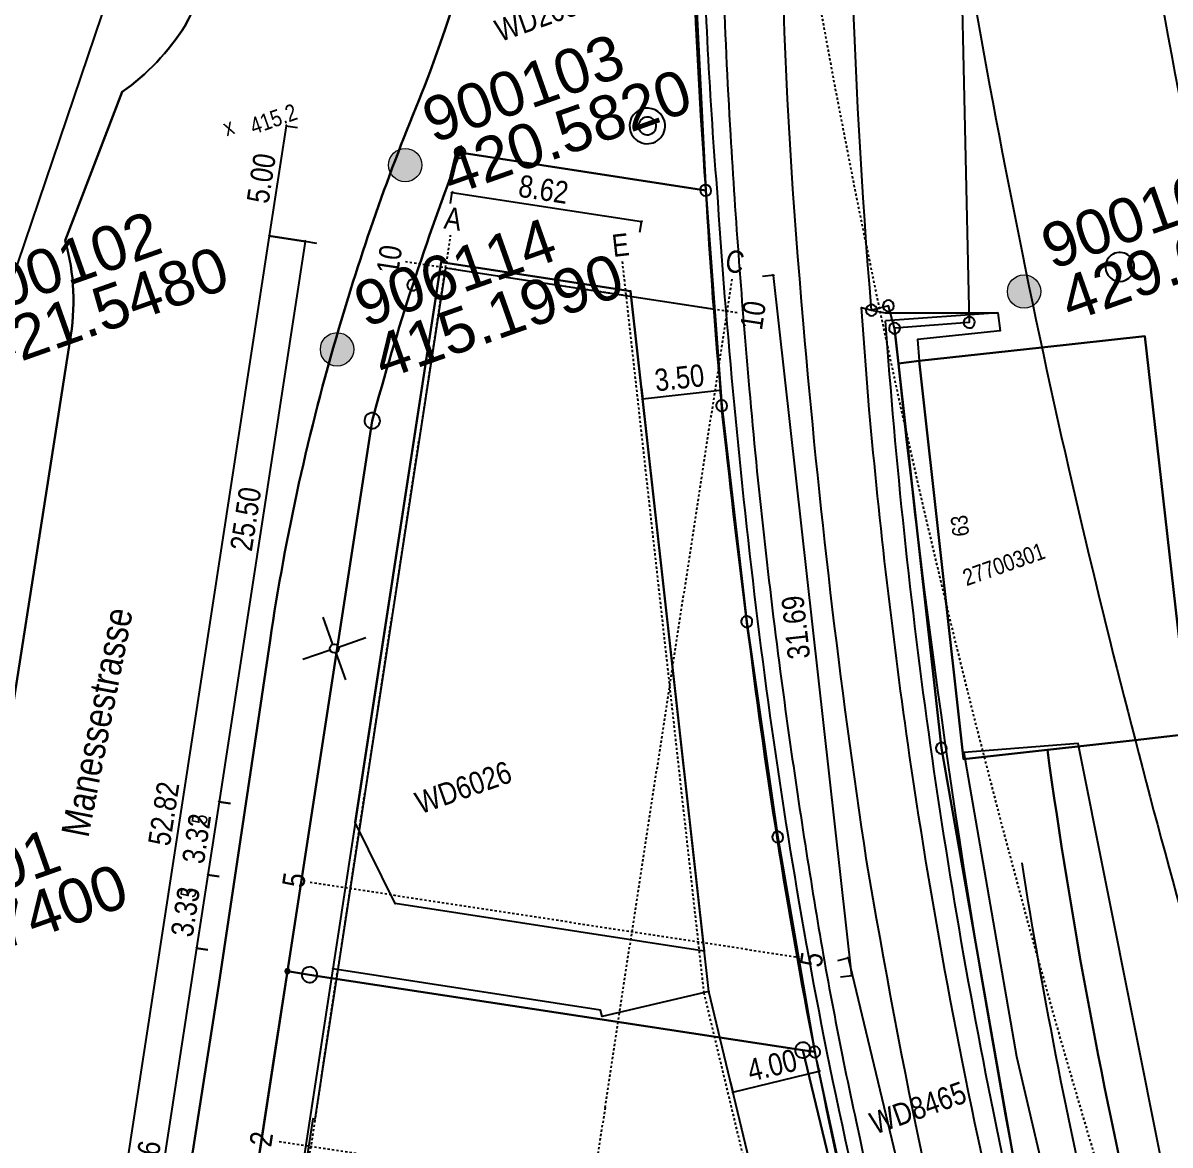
# Model space of a CAD drawing. Header units: metres. Extents: x 679883 to 680199, y 245373 to 245682.
# Drawn here: x 679980.1 to 680031.7, y 245536.5 to 245586.9 of the extents above; entities that cross this region are included whole.
import ezdxf

# ---------------------------------------------------------------- set-up
doc = ezdxf.new("R2010")
doc.units = ezdxf.units.M
doc.linetypes.add('DASHDOT', pattern=[1, 0.5, -0.25, 0, -0.25])
for name, color, linetype in [('1 Projekt-EG', 7, 'Continuous'), ('2 Projekt-UG', 7, 'Continuous'), ('5 Projekt-Achsen', 7, 'Continuous'), ('6 Referenzdaten', 7, 'Continuous'), ('7 Projekt-1.OG', 7, 'Continuous'), ('MASSE', 7, 'Continuous')]:
    doc.layers.add(name, color=color, linetype=linetype)
for name, color, linetype, lineweight in [('Fixpunkt', 5, 'Continuous', 0), ('Fixpunkt-Hoehe', 5, 'Continuous', 0), ('Fixpunkt-PNum', 5, 'Continuous', 0)]:
    doc.layers.add(name, color=color, linetype=linetype, lineweight=lineweight)
doc.styles.add('Arial Narrow', font='ARIALN.TTF')
doc.styles.get("Standard").update_dxf_attribs({"font": 'arial.ttf'})
doc.dimstyles.new('ELITE-DIM1', dxfattribs={"dimscale": 10, "dimtxt": 10, "dimasz": 0, "dimexe": 0.3, "dimexo": 56.829, "dimgap": 0.09, "dimtad": 1, "dimdec": 4, "dimdsep": 46, "dimtxsty": 'Arial Narrow', "dimtsz": 0.799999, "dimcen": 0, "dimclrd": 140, "dimclre": 140, "dimclrt": 140, "dimadec": 4, "dimazin": 2, "dimtfac": 1, "dimtdec": 4, "dimtmove": 0, "dimatfit": 3, "dimfxl": 1, "dimtolj": 1, "dimtzin": 0, "dimarcsym": 0})
doc.dimstyles.new('ELITE-DIM10', dxfattribs={"dimscale": 10, "dimtxt": 10, "dimasz": 0, "dimexe": 0.3, "dimexo": 59.592, "dimgap": 0.09, "dimtad": 1, "dimdec": 4, "dimdsep": 46, "dimtxsty": 'Arial Narrow', "dimtsz": 0.799999, "dimcen": 0, "dimclrd": 140, "dimclre": 140, "dimclrt": 140, "dimadec": 4, "dimazin": 2, "dimtfac": 1, "dimtdec": 4, "dimtmove": 0, "dimatfit": 3, "dimfxl": 1, "dimtolj": 1, "dimtzin": 0, "dimarcsym": 0})
doc.dimstyles.new('ELITE-DIM11', dxfattribs={"dimscale": 10, "dimtxt": 10, "dimasz": 0, "dimexe": 0.3, "dimexo": 25.46, "dimgap": 0.09, "dimtad": 1, "dimdec": 4, "dimdsep": 46, "dimtxsty": 'Arial Narrow', "dimtsz": 0.799999, "dimcen": 0, "dimclrd": 140, "dimclre": 140, "dimclrt": 140, "dimadec": 4, "dimazin": 2, "dimtfac": 1, "dimtdec": 4, "dimtmove": 0, "dimatfit": 3, "dimfxl": 1, "dimtolj": 1, "dimtzin": 0, "dimarcsym": 0})
doc.dimstyles.new('ELITE-DIM12', dxfattribs={"dimscale": 10, "dimtxt": 10, "dimasz": 0, "dimexe": 0.3, "dimexo": 22.69, "dimgap": 0.09, "dimtad": 1, "dimdec": 4, "dimdsep": 46, "dimtxsty": 'Arial Narrow', "dimtsz": 0.799999, "dimcen": 0, "dimclrd": 140, "dimclre": 140, "dimclrt": 140, "dimadec": 4, "dimazin": 2, "dimtfac": 1, "dimtdec": 4, "dimtmove": 0, "dimatfit": 3, "dimfxl": 1, "dimtolj": 1, "dimtzin": 0, "dimarcsym": 0})
doc.dimstyles.new('ELITE-DIM2', dxfattribs={"dimscale": 10, "dimtxt": 10, "dimasz": 0, "dimexe": 0.3, "dimexo": 68.469, "dimgap": 0.09, "dimtad": 1, "dimdec": 4, "dimdsep": 46, "dimtxsty": 'Arial Narrow', "dimtsz": 0.799999, "dimcen": 0, "dimclrd": 140, "dimclre": 140, "dimclrt": 140, "dimadec": 4, "dimazin": 2, "dimtfac": 1, "dimtdec": 4, "dimtmove": 0, "dimatfit": 3, "dimfxl": 1, "dimtolj": 1, "dimtzin": 0, "dimarcsym": 0})
doc.dimstyles.new('ELITE-DIM3', dxfattribs={"dimscale": 10, "dimtxt": 10, "dimasz": 0, "dimexe": 0.3, "dimexo": 56.83, "dimgap": 0.09, "dimtad": 1, "dimdec": 4, "dimdsep": 46, "dimtxsty": 'Arial Narrow', "dimtsz": 0.799999, "dimcen": 0, "dimclrd": 140, "dimclre": 140, "dimclrt": 140, "dimadec": 4, "dimazin": 2, "dimtfac": 1, "dimtdec": 4, "dimtmove": 0, "dimatfit": 3, "dimfxl": 1, "dimtolj": 1, "dimtzin": 0, "dimarcsym": 0})
doc.dimstyles.new('ELITE-DIM6', dxfattribs={"dimscale": 10, "dimtxt": 10, "dimasz": 0, "dimexe": 0.3, "dimexo": 51.83, "dimgap": 0.09, "dimtad": 1, "dimdec": 4, "dimdsep": 46, "dimtxsty": 'Arial Narrow', "dimtsz": 0.799999, "dimcen": 0, "dimclrd": 140, "dimclre": 140, "dimclrt": 140, "dimadec": 4, "dimazin": 2, "dimtfac": 1, "dimtdec": 4, "dimtmove": 0, "dimatfit": 3, "dimfxl": 1, "dimtolj": 1, "dimtzin": 0, "dimarcsym": 0})
doc.dimstyles.new('ELITE-DIM7', dxfattribs={"dimscale": 10, "dimtxt": 10, "dimasz": 0, "dimexe": 0.3, "dimexo": 67.873, "dimgap": 0.09, "dimtad": 1, "dimdec": 4, "dimdsep": 46, "dimtxsty": 'Arial Narrow', "dimtsz": 0.799999, "dimcen": 0, "dimclrd": 140, "dimclre": 140, "dimclrt": 140, "dimadec": 4, "dimazin": 2, "dimtfac": 1, "dimtdec": 4, "dimtmove": 0, "dimatfit": 3, "dimfxl": 1, "dimtolj": 1, "dimtzin": 0, "dimarcsym": 0})
doc.dimstyles.new('ELITE-DIM8', dxfattribs={"dimscale": 10, "dimtxt": 10, "dimasz": 0, "dimexe": 0.3, "dimexo": 26.788, "dimgap": 0.09, "dimtad": 1, "dimdec": 4, "dimdsep": 46, "dimtxsty": 'Arial Narrow', "dimtsz": 0.799999, "dimcen": 0, "dimclrd": 140, "dimclre": 140, "dimclrt": 140, "dimadec": 4, "dimazin": 2, "dimtfac": 1, "dimtdec": 4, "dimtmove": 0, "dimatfit": 3, "dimfxl": 1, "dimtolj": 1, "dimtzin": 0, "dimarcsym": 0})
doc.dimstyles.new('ELITE-DIM9', dxfattribs={"dimscale": 10, "dimtxt": 10, "dimasz": 0, "dimexe": 0.3, "dimexo": 59.669, "dimgap": 0.09, "dimtad": 1, "dimdec": 4, "dimdsep": 46, "dimtxsty": 'Arial Narrow', "dimtsz": 0.799999, "dimcen": 0, "dimclrd": 140, "dimclre": 140, "dimclrt": 140, "dimadec": 4, "dimazin": 2, "dimtfac": 1, "dimtdec": 4, "dimtmove": 0, "dimatfit": 3, "dimfxl": 1, "dimtolj": 1, "dimtzin": 0, "dimarcsym": 0})

# ---------------------------------------------------------------- blocks, each defined once
blk = doc.blocks.new('C990')
at = {"layer": 'Fixpunkt'}
h = blk.add_hatch(color=256, dxfattribs=at)
edge = h.paths.add_edge_path()
edge.add_arc((0, 0), 0.75, 0, 360)
blk.add_circle((0, 0), 0.75, dxfattribs=at)
blk = doc.blocks.new('B-5')
at = {"layer": '6 Referenzdaten', "color": 4, "attachment_point": 5, "style": 'Arial Narrow'}
for s, insert, char_height, width in [('WD6026', (1281.459756, 1572.09792), 99.99999, 464.099954), ('WD8465', (2729.359756, -468.10208), 100, 464.1)]:
    blk.add_mtext(s, dxfattribs=dict(at, insert=insert, char_height=char_height, width=width))
blk = doc.blocks.new('B-6')
at = {"layer": '6 Referenzdaten', "color": 4, "insert": (-173.76538, 2398.203864), "char_height": 125, "width": 1086.75, "attachment_point": 5, "rotation": 59.4, "style": 'Arial Narrow'}
blk.add_mtext('Manessestrasse', dxfattribs=at)
blk = doc.blocks.new('B-7')
at = {"layer": '6 Referenzdaten', "color": 4, "insert": (2554.461141, 4676.515358), "char_height": 99.99999, "width": 464.099954, "attachment_point": 7, "style": 'Arial Narrow'}
blk.add_mtext('WD2055', dxfattribs=at)
blk = doc.blocks.new('B-9')
at = {"layer": '6 Referenzdaten', "color": 4, "linetype": 'Continuous'}
for points in [[(3571.698086, 9759.471655), (3535.759756, 9689.29792), (3370.159756, 9378.89792), (2867.359756, 8438.79792), (2431.859756, 7627.59792), (1496.459756, 5885.29792, -0.260827), (1086.159756, 5620.49792), (117.559756, 4388.79792), (-812.940244, 2653.59792), (-1917.940244, 593.19792), (-1960.740244, 513.29792), (-2434.240244, -370.50208), (-3644.440244, -2523.50208, 0.000099)], [(-924.540244, 1820.19792), (280.259756, 4053.19792, 0.114172), (412.559756, 4488.49792), (876.559756, 5033.09792, 0.097095), (1241.159756, 5218.49792, 0.072722), (1860.059756, 5998.09792, 0.016417), (3050.059756, 8140.99792), (3284.659756, 8582.79792), (3585.659756, 9147.19792), (3901.559756, 9744.79792), (3909.451476, 9759.471655), (3901.559756, 9744.79792), (3585.659756, 9147.19792), (3284.659756, 8582.79792), (3050.059756, 8140.99792, -0.016417), (1860.059756, 5998.09792, -0.072722), (1241.159756, 5218.49792, -0.097095), (876.559756, 5033.09792), (412.559756, 4488.49792, -0.114172), (280.259756, 4053.19792), (-924.540244, 1820.19792, -0.003724)], [(-2140.940244, -430.90208), (-940.340244, -677.90208, -0.018738), (-820.540244, -356.60208, -0.02998), (-563.140244, 151.79792), (-318.140244, 607.99792), (-51.340244, 1103.69792), (162.159756, 1505.99792), (463.559756, 2071.89792), (681.759756, 2485.99792, -0.035073), (1441.059756, 3704.69792, -0.027756), (2170.459756, 4606.99792, 0.058077), (3348.659756, 6393.99792), (3621.559756, 6901.89792), (3950.259756, 7511.89792), (4224.759756, 8021.19792), (4436.759756, 8417.59792), (4860.859756, 9202.89792), (5195.766989, 9759.471655)], [(-2120.479606, 9759.471655), (-1201.140244, 8453.29792), (-678.840244, 7711.39792), (644.159756, 5832.29792, 0.261928), (1086.159756, 5620.49792), (117.559756, 4388.79792, 0.138113), (153.259756, 4547.29792, 0.140528), (95.059756, 4702.49792), (-151.340244, 5052.19792), (-423.340244, 5438.19792), (-1402.140244, 6828.39792), (-2235.940244, 8011.69792), (-3099.440244, 9240.49792), (-3465.469672, 9759.471655)], [(5195.766989, 9759.471655), (4860.859756, 9202.89792), (4436.759756, 8417.59792), (4224.759756, 8021.19792), (3950.259756, 7511.89792), (3621.559756, 6901.89792), (3348.659756, 6393.99792, -0.058077), (2170.459756, 4606.99792, 0.027756), (1441.059756, 3704.69792, 0.035073), (681.759756, 2485.99792), (463.559756, 2071.89792), (162.159756, 1505.99792), (-51.340244, 1103.69792), (-318.140244, 607.99792), (-563.140244, 151.79792, 0.02998), (-820.540244, -356.60208, 0.018738), (-940.340244, -677.90208, 0.007818), (-983.840244, -817.00208, -0.057731), (-1309.740244, -1528.80208), (-1638.340244, -2140.90208), (-2173.440244, -3131.90208)], [(-2193.240244, -4919.70208, -0.081957), (-1359.240244, -2096.10208), (-697.040244, -728.00208), (94.559756, 748.69792), (259.659756, 1056.59792), (868.359756, 2190.79792), (1163.159756, 2739.99792), (1444.559756, 3264.39792, -0.013045), (1819.259756, 3778.69792, -0.012799), (2218.359756, 4270.39792), (3203.859756, 3741.29792), (3587.659756, 5028.79792), (4035.759756, 6297.09792), (4543.159756, 7543.39792), (5110.959756, 8764.39792), (5607.420958, 9759.471655)]]:
    blk.add_lwpolyline(points, format="xyb", dxfattribs=at)
blk = doc.blocks.new('B-11')
at = {"layer": '6 Referenzdaten', "color": 6, "linetype": 'Continuous'}
blk.add_lwpolyline([(6635.422543, 8912.777017), (6474.359756, 8459.69792), (6056.359756, 7676.69792), (5317.859756, 6083.19792), (4670.959756, 4450.99792), (4123.459756, 2786.19792), (3798.259756, 2873.59792), (3805.759756, 2977.69792), (3727.659756, 2984.59792, -0.027439), (4722.059756, 6066.79792, -0.027028), (6025.059756, 8976.29792), (6442.602538, 9759.471655)], format="xyb", dxfattribs=at)
blk = doc.blocks.new('B-12')
at = {"layer": '6 Referenzdaten', "color": 9, "linetype": 'Continuous'}
blk.add_lwpolyline([(6635.422543, 8582.560046), (6474.359756, 8459.69792), (6056.359756, 7676.69792), (5317.859756, 6083.19792), (4670.959756, 4450.99792), (4123.459756, 2786.19792), (3798.259756, 2873.59792), (3761.859756, 2717.39792), (3854.259756, 2698.19792), (4393.459756, 2571.19792), (4848.259756, 2463.99792), (4442.959756, 710.69792), (4200.959756, 766.89792), (3814.659756, 856.49792, 0.023964), (3452.359756, -1458.90208, 0.015118), (3305.259756, -3000.60208, 0.013163), (3240.659756, -4656.60208, 0.007796), (3242.959756, -5618.60208, -0.00007), (3275.859756, -7042.80208, -0.000015)], format="xyb", dxfattribs=at)
blk = doc.blocks.new('B-13')
at = {"layer": '6 Referenzdaten', "color": 4, "linetype": 'Continuous'}
blk.add_lwpolyline([(5607.420958, 9759.471655), (5110.959756, 8764.39792), (4543.159756, 7543.39792), (4035.759756, 6297.09792), (3587.659756, 5028.79792), (3203.859756, 3741.29792), (2949.159756, 2804.59792), (2731.659756, 1850.49792), (2540.159756, 890.79792), (2374.859756, -75.60208), (2327.559756, -50.30208), (2101.359756, -2228.60208), (2071.459756, -2519.60208), (1951.059756, -3690.80208), (2099.459756, -9288.00208)], dxfattribs=at)
blk.add_lwpolyline([(3275.859756, -7042.80208, 0.00007), (3242.959756, -5618.60208, -0.007796), (3240.659756, -4656.60208, -0.013163), (3305.259756, -3000.60208, -0.015118), (3452.359756, -1458.90208, -0.023964), (3814.659756, 856.49792), (3444.659756, 942.39792), (3854.259756, 2698.19792), (3761.859756, 2717.39792), (3798.259756, 2873.59792), (3805.759756, 2977.69792), (3727.659756, 2984.59792, -0.027439), (4722.059756, 6066.79792, -0.027028), (6025.059756, 8976.29792), (6442.602538, 9759.471655)], format="xyb", dxfattribs=at)
blk = doc.blocks.new('B-14')
at = {"layer": '6 Referenzdaten', "color": 6, "insert": (3779.459756, 1937.29792), "char_height": 74.99999, "width": 99.224987, "attachment_point": 5, "rotation": 76.86, "style": 'Arial Narrow'}
blk.add_mtext('63', dxfattribs=at)
at = {"layer": '6 Referenzdaten', "color": 6, "insert": (3907.759756, 1708.49792), "char_height": 75, "width": 396.9, "attachment_point": 5, "style": 'Arial Narrow'}
blk.add_mtext('27700301', dxfattribs=at)
blk = doc.blocks.new('B-17')
at = {"layer": '6 Referenzdaten', "color": 6, "linetype": 'Continuous'}
for points in [[(5622.5185, 9759.471655), (5123.459756, 8754.19792, 0.029741), (4035.759756, 6297.09792, 0.024461), (3203.859756, 3741.29792, 0.02031), (2731.659756, 1850.49792, 0.018273), (2374.859756, -75.60208, 0.029687), (2035.659756, -4218.60208), (2027.259756, -4547.40208), (2027.959756, -5078.30208, 0.002999), (2111.659756, -7645.10208, 0.002427), (2156.759756, -9006.10208), (2210.859756, -10663.40208), (2245.759756, -10661.80208), (2333.659756, -13301.00208), (2361.637627, -14153.562725)], [(5801.037267, 9759.471655, 0.002782), (5156.459756, 8471.29792, 0.016063), (4363.659756, 6726.29792, 0.013126), (3827.159756, 5318.09792, 0.01278), (3392.159756, 3939.89792, 0.006967), (3091.059756, 2834.59792, 0.010888), (2790.259756, 1548.29792, 0.007298), (2593.659756, 535.29792, 0.013019), (2446.459756, -433.50208, 0.015108), (2193.659756, -2869.80208, 0.020047), (2128.059756, -5024.70208, 0.007122), (2168.259756, -6484.70208), (2204.959756, -7645.10208), (2238.459756, -8671.50208), (2300.359756, -10659.20208), (2388.759756, -13338.90208), (2415.77092, -14153.562725)], [(3255.459756, 3733.09792, -0.014879), (3635.659756, 5008.89792)], [(2779.559756, 1836.19792, -0.014175), (3255.459756, 3733.09792)], [(2652.159756, -5142.20208), (2653.559756, -4601.90208, -0.010588), (2694.259756, -3270.30208, -0.016357), (2879.959756, -1173.00208, -0.02089), (3221.759756, 1038.99792, -0.013283), (3569.259756, 2566.99792), (3688.859756, 3010.69792), (3727.659756, 2984.59792), (3781.459756, 2952.49792), (4259.759756, 2783.59792), (4241.959756, 2703.89792), (3878.059756, 2790.79792), (3854.259756, 2698.19792), (3760.159756, 2717.79792, 0.020258), (3053.859756, -851.10208, 0.029719), (2759.559756, -4636.40208), (2788.459756, -6538.10208)], [(3010.159756, -842.40208, -0.034508), (3771.359756, 2918.59792)], [(2427.159756, -91.50208, -0.018266), (2779.559756, 1836.19792)], [(2187.359756, -2251.00208, -0.012783), (2427.159756, -91.50208)]]:
    blk.add_lwpolyline(points, format="xyb", dxfattribs=at)
blk.add_lwpolyline([(4259.759756, 2783.59792), (3771.359756, 2918.59792)], dxfattribs=at)
blk = doc.blocks.new('B-18')
at = {"layer": '6 Referenzdaten', "color": 9, "linetype": 'Continuous'}
for points in [[(5881.200558, 9759.471655, 0.001202), (5811.959756, 9512.69792, 0.004445), (5565.759756, 8612.39792, 0.007536), (5363.359756, 7817.09792, 0.019527), (4679.059756, 4441.89792, 0.014498), (4325.859756, 2014.19792, 0.022759), (4041.559756, -2190.60208, 0.008923), (3992.959756, -4768.00208), (3987.859756, -5345.20208), (3983.059756, -6012.00208, 0.002633), (3976.759756, -7645.10208, 0.001186), (3979.659756, -8404.20208), (3956.501075, -14153.562725)], [(4763.015479, -14153.562726), (4790.959756, -9539.70208, 0.003219), (4816.459756, -7645.10208, 0.002901), (4816.359756, -5956.10208, 0.004015), (4853.459756, -2793.10208), (4874.959756, -2132.40208), (4887.159756, -1749.90208, -0.014323), (5017.759756, 456.09792, -0.012839), (5226.759756, 2511.69792, -0.014174), (5658.859756, 5227.59792, -0.014893), (6194.759756, 7745.79792, -0.008685), (6635.422543, 9406.465312)], [(4836.359756, 2860.29792, 0.962169), (4849.859756, 2731.09792, 1.039318), (4836.359756, 2860.29792)]]:
    blk.add_lwpolyline(points, format="xyb", dxfattribs=at)
blk = doc.blocks.new('B-22')
at = {"layer": '6 Referenzdaten', "color": 4, "linetype": 'Continuous'}
for points in [[(2677.839732, -14153.562725), (2665.159756, -13776.60208), (2625.259756, -12646.40208), (2583.859756, -11321.40208), (2526.959756, -9699.90208), (2479.959756, -8311.90208), (2469.159756, -8028.20208, -0.002339), (2452.059756, -7642.30208, -0.003174), (2436.559756, -7169.20208), (2421.859756, -6834.10208), (2412.659756, -6538.00208), (2401.159756, -6131.50208), (2392.259756, -5718.00208), (2387.359756, -5249.10208), (2385.459756, -4759.10208), (2390.359756, -4351.60208), (2400.459756, -3873.10208, -0.00218), (2433.759756, -3186.70208, -0.009896), (2511.459756, -2146.40208, -0.021422), (2882.359756, 658.89792, -0.016663), (3419.059756, 3028.79792, -0.031025), (4411.059756, 6110.39792, -0.024329), (5644.659756, 8907.89792)], [(3311.291247, -14153.562725), (3295.859756, -13629.70208, 0.000972), (3250.759756, -12087.50208), (3201.059756, -10338.00208, 0.00059), (3161.459756, -8977.50208), (3111.359756, -7645.10208), (3088.859756, -7048.10208), (3055.959756, -5622.50208, -0.007745), (3053.659756, -4654.10208, -0.013149), (3118.559756, -2988.40208, -0.015228), (3266.559756, -1438.30208, -0.019044), (3537.659756, 414.79792)]]:
    blk.add_lwpolyline(points, format="xyb", dxfattribs=at)
blk = doc.blocks.new('B-24')
at = {"layer": '6 Referenzdaten', "color": 6, "linetype": 'Continuous'}
for points in [[(3571.698086, 9759.471655), (3535.759756, 9689.29792), (3370.159756, 9378.89792), (2867.359756, 8438.79792), (2431.859756, 7627.59792), (1496.459756, 5885.29792, -0.260827), (1086.159756, 5620.49792), (117.559756, 4388.79792), (-812.940244, 2653.59792), (-1960.740244, 513.29792), (-2434.240244, -370.50208), (-3713.140244, -2645.60208)], [(-2193.240244, -4919.70208, -0.081957), (-1359.240244, -2096.10208), (-697.040244, -728.00208), (259.659756, 1056.59792), (1444.559756, 3264.39792, -0.013045), (1819.259756, 3778.69792, -0.012799), (2218.359756, 4270.39792), (3203.859756, 3741.29792), (3587.659756, 5028.79792), (4035.759756, 6297.09792), (4543.159756, 7543.39792), (5110.959756, 8764.39792), (5607.420958, 9759.471655)], [(-2120.479606, 9759.471655), (-1201.140244, 8453.29792), (644.159756, 5832.29792, 0.261928), (1086.159756, 5620.49792), (117.559756, 4388.79792, 0.138113), (153.259756, 4547.29792, 0.140528), (95.059756, 4702.49792), (-423.340244, 5438.19792), (-1402.140244, 6828.39792), (-2235.940244, 8011.69792), (-3099.440244, 9240.49792), (-3465.469672, 9759.471655)], [(3005.636921, -14153.562725), (2788.459756, -6538.10208), (2765.559756, -4638.30208), (2853.659756, -2739.00208), (3053.859756, -851.10208), (3367.359756, 1022.39792), (3798.259756, 2873.59792), (3805.759756, 2977.69792), (3727.659756, 2984.59792, -0.027439), (4722.059756, 6066.79792, -0.027028), (6025.059756, 8976.29792), (6442.602538, 9759.471655)], [(6635.422543, 8912.777017), (6474.359756, 8459.69792), (6056.359756, 7676.69792), (5317.859756, 6083.19792), (4670.959756, 4450.99792), (4123.459756, 2786.19792), (3798.259756, 2873.59792), (3805.759756, 2977.69792), (3727.659756, 2984.59792, -0.027439), (4722.059756, 6066.79792, -0.027028), (6025.059756, 8976.29792), (6442.602538, 9759.471655)], [(2731.659756, 1850.49792), (2949.159756, 2804.59792), (3203.859756, 3741.29792), (2218.359756, 4270.39792, 0.012799), (1819.259756, 3778.69792, 0.013045), (1444.559756, 3264.39792), (259.659756, 1056.59792), (348.359756, 1008.89792), (2327.559756, -50.30208), (2374.859756, -75.60208), (2540.159756, 890.79792), (2731.659756, 1850.49792)]]:
    blk.add_lwpolyline(points, format="xyb", dxfattribs=at)
for points in [[(5607.420958, 9759.471655), (5110.959756, 8764.39792), (4543.159756, 7543.39792), (4035.759756, 6297.09792), (3587.659756, 5028.79792), (3203.859756, 3741.29792), (2949.159756, 2804.59792), (2731.659756, 1850.49792), (2540.159756, 890.79792), (2374.859756, -75.60208), (2327.559756, -50.30208), (2101.359756, -2228.60208), (1951.059756, -3690.80208), (2099.459756, -9288.00208), (1678.659756, -9377.90208), (1817.959756, -11296.10208), (1932.359756, -12878.60208), (2018.320321, -14153.562725)], [(6635.422543, 8582.560046), (6474.359756, 8459.69792), (6056.359756, 7676.69792), (5317.859756, 6083.19792), (4670.959756, 4450.99792), (4123.459756, 2786.19792), (3798.259756, 2873.59792), (3367.359756, 1022.39792), (3053.859756, -851.10208), (2853.659756, -2739.00208), (2765.559756, -4638.30208), (2788.459756, -6538.10208), (3005.636921, -14153.562725)], [(2101.359756, -2228.60208), (2327.559756, -50.30208), (348.359756, 1008.89792), (259.659756, 1056.59792), (-697.040244, -728.00208), (2101.359756, -2228.60208)]]:
    blk.add_lwpolyline(points, dxfattribs=at)
blk = doc.blocks.new('B-25')
at = {"layer": '6 Referenzdaten', "color": 3, "linetype": 'DASHDOT'}
blk.add_lwpolyline([(3254.449448, -14153.562725), (3301.559756, -5766.80208, -0.003622), (3332.159756, -3061.30208, -0.010504), (3437.959756, -357.60208, -0.040149), (4546.859756, 7356.39792), (2252.459756, 7723.99792)], format="xyb", dxfattribs=at)
blk.add_lwpolyline([(3254.449448, -14153.562725), (3301.559756, -5766.80208, -0.003622), (3332.159756, -3061.30208, -0.010504), (3437.959756, -357.60208, -0.040149), (4546.859756, 7356.39792), (2252.459756, 7723.99792)], format="xyb", dxfattribs=at)
blk = doc.blocks.new('B-28')
at = {"layer": '6 Referenzdaten', "color": 3, "insert": (1253.365173, 4687.929241), "char_height": 75, "width": 44.8875, "attachment_point": 7, "style": 'Arial Narrow'}
blk.add_mtext('x', dxfattribs=at)
blk = doc.blocks.new('B-29')
at = {"layer": '6 Referenzdaten', "color": 3, "insert": (1370.337732, 4653.38389), "char_height": 75, "width": 223.65, "attachment_point": 7, "style": 'Arial Narrow'}
blk.add_mtext('415.2', dxfattribs=at)
blk = doc.blocks.new('B-32')
at = {"layer": '6 Referenzdaten', "color": 4, "linetype": 'Continuous'}
blk.add_lwpolyline([(3471.480048, -14153.562724), (3368.659756, -6126.10208), (3408.359756, -3927.60208), (3501.159756, -2317.90208), (3954.159756, 837.59792), (3455.359756, 970.19792), (3224.059756, -398.00208), (2986.659756, -2548.00208), (2814.759756, -5342.70208), (2821.359756, -7910.30208), (2933.259756, -11164.90208), (2933.459756, -13639.00208), (2956.446847, -14153.562725)], dxfattribs=at)
blk = doc.blocks.new('LFP3ST')
at = {"layer": '6 Referenzdaten', "color": 6, "linetype": 'Continuous'}
for points in [[(2973.159756, 4101.99792, 1), (3133.159756, 4101.99792, 1), (2973.159756, 4101.99792)], [(3013.159756, 4101.99792, 1), (3093.159756, 4101.99792, 1), (3013.159756, 4101.99792)]]:
    blk.add_lwpolyline(points, format="xyb", dxfattribs=at)
blk = doc.blocks.new('GPBOL-3')
at = {"layer": '6 Referenzdaten', "color": 6, "linetype": 'Continuous'}
blk.add_lwpolyline([(4123.459756, 2811.19792, 1), (4123.459756, 2761.19792, 1), (4123.459756, 2811.19792)], format="xyb", dxfattribs=at)
blk = doc.blocks.new('GPBOL-4')
at = {"layer": '6 Referenzdaten', "color": 6, "linetype": 'Continuous'}
blk.add_lwpolyline([(2949.159756, 2829.59792, 1), (2949.159756, 2779.59792, 1), (2949.159756, 2829.59792)], format="xyb", dxfattribs=at)
blk = doc.blocks.new('GPBOL-5')
at = {"layer": '6 Referenzdaten', "color": 6, "linetype": 'Continuous'}
blk.add_lwpolyline([(3798.259756, 2898.59792, 1), (3798.259756, 2848.59792, 1), (3798.259756, 2898.59792)], format="xyb", dxfattribs=at)
blk = doc.blocks.new('GPBOL-6')
at = {"layer": '6 Referenzdaten', "color": 6, "linetype": 'Continuous'}
blk.add_lwpolyline([(3805.759756, 3002.69792, 1), (3805.759756, 2952.69792, 1), (3805.759756, 3002.69792)], format="xyb", dxfattribs=at)
blk = doc.blocks.new('GPBOL-7')
at = {"layer": '6 Referenzdaten', "color": 6, "linetype": 'Continuous'}
blk.add_lwpolyline([(3727.659756, 3009.59792, 1), (3727.659756, 2959.59792, 1), (3727.659756, 3009.59792)], format="xyb", dxfattribs=at)
blk = doc.blocks.new('GPBOL-8')
at = {"layer": '6 Referenzdaten', "color": 6, "linetype": 'Continuous'}
blk.add_lwpolyline([(3203.859756, 3766.29792, 1), (3203.859756, 3716.29792, 1), (3203.859756, 3766.29792)], format="xyb", dxfattribs=at)
blk = doc.blocks.new('GPM-8')
at = {"layer": '6 Referenzdaten', "color": 6, "linetype": 'Continuous'}
blk.add_lwpolyline([(1444.559756, 3299.39792, 1), (1444.559756, 3229.39792, 1), (1444.559756, 3299.39792)], format="xyb", dxfattribs=at)
blk = doc.blocks.new('GPBOL-27')
at = {"layer": '6 Referenzdaten', "color": 6, "linetype": 'Continuous'}
blk.add_lwpolyline([(1819.259756, 3803.69792, 1), (1819.259756, 3753.69792, 1), (1819.259756, 3803.69792)], format="xyb", dxfattribs=at)
blk = doc.blocks.new('GPBOL-28')
at = {"layer": '6 Referenzdaten', "color": 6, "linetype": 'Continuous'}
blk.add_lwpolyline([(2218.359756, 4295.39792, 1), (2218.359756, 4245.39792, 1), (2218.359756, 4295.39792)], format="xyb", dxfattribs=at)
blk = doc.blocks.new('GPBOL-31')
at = {"layer": '6 Referenzdaten', "color": 6, "linetype": 'Continuous'}
blk.add_lwpolyline([(2731.659756, 1875.49792, 1), (2731.659756, 1825.49792, 1), (2731.659756, 1875.49792)], format="xyb", dxfattribs=at)
blk = doc.blocks.new('GPBOL-58')
at = {"layer": '6 Referenzdaten', "color": 6, "linetype": 'Continuous'}
blk.add_lwpolyline([(2374.859756, -50.60208, 1), (2374.859756, -100.60208, 1), (2374.859756, -50.60208)], format="xyb", dxfattribs=at)
blk = doc.blocks.new('GPM-19')
at = {"layer": '6 Referenzdaten', "color": 6, "linetype": 'Continuous'}
blk.add_lwpolyline([(2327.559756, -15.30208, 1), (2327.559756, -85.30208, 1), (2327.559756, -15.30208)], format="xyb", dxfattribs=at)
blk = doc.blocks.new('GPBOL-59')
at = {"layer": '6 Referenzdaten', "color": 6, "linetype": 'Continuous'}
blk.add_lwpolyline([(2540.159756, 915.79792, 1), (2540.159756, 865.79792, 1), (2540.159756, 915.79792)], format="xyb", dxfattribs=at)
blk = doc.blocks.new('GPM-21')
at = {"layer": '6 Referenzdaten', "color": 6, "linetype": 'Continuous'}
blk.add_lwpolyline([(348.359756, 1043.89792, 1), (348.359756, 973.89792, 1), (348.359756, 1043.89792)], format="xyb", dxfattribs=at)
blk = doc.blocks.new('GPBOL-60')
at = {"layer": '6 Referenzdaten', "color": 6, "linetype": 'Continuous'}
blk.add_lwpolyline([(3367.359756, 1047.39792, 1), (3367.359756, 997.39792, 1), (3367.359756, 1047.39792)], format="xyb", dxfattribs=at)
blk = doc.blocks.new('GPUV-14')
at = {"layer": '6 Referenzdaten', "color": 4, "linetype": 'Continuous'}
blk.add_lwpolyline([(259.659756, 1066.59792, 1), (259.659756, 1046.59792, 1), (259.659756, 1066.59792)], format="xyb", dxfattribs=at)
blk = doc.blocks.new('NETZKR-9')
at = {"layer": '6 Referenzdaten', "color": 8, "linetype": 'Continuous'}
for points in [[(942.459756, 2374.89792), (942.459756, 2504.89792)], [(922.459756, 2354.89792), (792.459756, 2354.89792)], [(942.459756, 2334.89792), (942.459756, 2204.89792)], [(962.459756, 2354.89792), (1092.459756, 2354.89792)]]:
    blk.add_lwpolyline(points, dxfattribs=at)
blk.add_circle((942.459756, 2354.89792), 20, dxfattribs=at)
blk = doc.blocks.new('B-35')
at = {"layer": '6 Referenzdaten', "color": 3, "linetype": 'Continuous'}
blk.add_lwpolyline([(4442.959756, 710.69792), (4848.259756, 2463.99792), (4393.459756, 2571.19792), (3854.259756, 2698.19792), (3444.659756, 942.39792), (3814.659756, 856.49792), (4200.959756, 766.89792), (4442.959756, 710.69792)], dxfattribs=at)
blk = doc.blocks.new('B-42')
at = {"layer": '5 Projekt-Achsen', "color": 112, "linetype": 'DASHDOT'}
blk.add_lwpolyline([(1993.064018, 341.283841), (1729.946943, -2175.021118)], dxfattribs=at)
at = {"layer": '5 Projekt-Achsen', "color": 112, "insert": (1727.660164, -2196.901946), "char_height": 100, "width": 79.8, "attachment_point": 2, "rotation": 354.033643, "style": 'Arial Narrow'}
blk.add_mtext('E', dxfattribs=at)
blk = doc.blocks.new('B-46')
at = {"layer": '5 Projekt-Achsen', "color": 112, "linetype": 'DASHDOT'}
blk.add_lwpolyline([(246.51374, 560.019086), (-560.507659, -945.298883)], dxfattribs=at)
at = {"layer": '5 Projekt-Achsen', "color": 112, "insert": (-570.902544, -964.688219), "char_height": 100, "width": 79.8, "attachment_point": 2, "rotation": 331.803639, "style": 'Arial Narrow'}
blk.add_mtext('A', dxfattribs=at)
blk = doc.blocks.new('B-49')
at = {"layer": '5 Projekt-Achsen', "color": 112, "linetype": 'DASHDOT'}
blk.add_lwpolyline([(2428.20481, -972.701817), (-39.528836, 350.283691)], dxfattribs=at)
at = {"layer": '5 Projekt-Achsen', "color": 112, "char_height": 100, "width": 66.15, "rotation": 61.803637, "style": 'Arial Narrow'}
for insert, attachment_point in [((-58.918172, 360.678577), 8), ((2447.594145, -983.096703), 2)]:
    blk.add_mtext('2', dxfattribs=dict(at, insert=insert, attachment_point=attachment_point))
blk = doc.blocks.new('B-51')
at = {"layer": '5 Projekt-Achsen', "color": 112, "linetype": 'DASHDOT'}
blk.add_lwpolyline([(1402.370288, 2.753899), (569.361774, -1551.037224)], dxfattribs=at)
at = {"layer": '5 Projekt-Achsen', "color": 112, "insert": (558.966888, -1570.42656), "char_height": 100, "width": 86.1, "attachment_point": 2, "rotation": 331.803639, "style": 'Arial Narrow'}
blk.add_mtext('C', dxfattribs=at)
blk = doc.blocks.new('B-54')
at = {"layer": '5 Projekt-Achsen', "color": 112, "linetype": 'DASHDOT'}
blk.add_lwpolyline([(2742.896019, 3564.439076), (1992.739843, 340.59174)], dxfattribs=at)
at = {"layer": '5 Projekt-Achsen', "color": 112, "insert": (2749.29847, 3588.510864), "char_height": 100, "width": 79.8, "attachment_point": 8, "rotation": 346.903642, "style": 'Arial Narrow'}
blk.add_mtext('E', dxfattribs=at)
blk = doc.blocks.new('B-56')
at = {"layer": '5 Projekt-Achsen', "color": 112, "linetype": 'DASHDOT'}
blk.add_lwpolyline([(2436.486974, 354.930394), (488.74006, 1399.143956)], dxfattribs=at)
at = {"layer": '5 Projekt-Achsen', "color": 112, "char_height": 100, "width": 66.15, "rotation": 61.803637, "style": 'Arial Narrow'}
for insert, attachment_point in [((469.350724, 1409.538842), 8), ((2455.876309, 344.535508), 2)]:
    blk.add_mtext('5', dxfattribs=dict(at, insert=insert, attachment_point=attachment_point))
blk = doc.blocks.new('B-58')
at = {"layer": '5 Projekt-Achsen', "color": 112, "linetype": 'DASHDOT'}
blk.add_lwpolyline([(3153.878945, 3174.56242), (1823.065443, 3888.029604)], dxfattribs=at)
at = {"layer": '5 Projekt-Achsen', "color": 112, "char_height": 100, "width": 132.3, "rotation": 61.803637, "style": 'Arial Narrow'}
for insert, attachment_point in [((1803.676108, 3898.42449), 8), ((3173.268281, 3164.167534), 2)]:
    blk.add_mtext('10', dxfattribs=dict(at, insert=insert, attachment_point=attachment_point))
blk = doc.blocks.new('B-61')
at = {"layer": '5 Projekt-Achsen', "color": 112, "linetype": 'DASHDOT'}
blk.add_lwpolyline([(1402.370288, 2.753899), (3185.09312, 3328.024727)], dxfattribs=at)
at = {"layer": '5 Projekt-Achsen', "color": 112, "insert": (3196.90549, 3350.058064), "char_height": 100, "width": 86.1, "attachment_point": 8, "rotation": 331.803638, "style": 'Arial Narrow'}
blk.add_mtext('C', dxfattribs=at)
blk = doc.blocks.new('B-63')
at = {"layer": '5 Projekt-Achsen', "color": 112, "linetype": 'DASHDOT'}
blk.add_lwpolyline([(246.51374, 560.019086), (2055.223687, 3933.763068)], dxfattribs=at)
at = {"layer": '5 Projekt-Achsen', "color": 112, "insert": (2067.036058, 3955.796404), "char_height": 100, "width": 79.8, "attachment_point": 8, "rotation": 331.803638, "style": 'Arial Narrow'}
blk.add_mtext('A', dxfattribs=at)
blk = doc.blocks.new('B-66')
at = {"layer": '1 Projekt-EG', "color": 7, "linetype": 'Continuous'}
for points in [[(770.067972, 1585.270236), (1974.94617, 3832.701105), (2734.214933, 3425.646814), (2057.813726, 517.746457), (818.149601, 1182.263155), (770.067972, 1585.270236)], [(455.402876, 998.332858), (-520.779168, -822.49718), (1338.842078, -1819.466231), (1899.619653, -773.461054), (2016.056211, 338.693891), (1526.244957, 393.604484), (1529.485704, 422.502473), (455.402876, 998.332858)], [(1649.950437, -1986.255645), (1766.288799, -2048.62622), (1802.57902, -1701.566788), (1649.950437, -1986.255645)]]:
    blk.add_lwpolyline(points, dxfattribs=at)
blk = doc.blocks.new('B-68')
at = {"layer": '2 Projekt-UG', "color": 1, "linetype": 'Continuous'}
blk.add_lwpolyline([(2102.641137, -2214.198898), (2374.875472, -75.604923), (2540.181598, 890.794029), (2725.158561, 1821.633386), (2899.322657, 2593.306103), (2936.321428, 2757.252671), (3063.038478, 3223.263228), (1984.349464, 3801.563051), (154.37701, 388.158619), (145.563676, 392.883567), (-503.171718, -817.187253), (2102.641137, -2214.198898)], dxfattribs=at)
blk = doc.blocks.new('*D318')
at = {"layer": 'MASSE', "color": 140, "linetype": 'ByBlock', "transparency": 16777216}
for p, q in [((-1065.697515, -530.359027), (-89.523505, 1290.475319)), ((-92.167505, 1291.892803), (-45.45679, 1266.850531)), ((-87.832315, 1284.875113), (-91.214694, 1296.075524)), ((-1021.630795, -553.983809), (-1068.341516, -528.941542)), ((-1067.388705, -524.758821), (-1064.006326, -535.959232))]:
    blk.add_line(p, q, dxfattribs=at)
at = {"layer": 'MASSE', "color": 9, "linetype": 'ByBlock', "transparency": 16777216}
for p in [(455.402876, 998.332858), (-520.779168, -822.49718)]:
    blk.add_point(p, dxfattribs=at)
at = {"layer": 'MASSE', "color": 140, "transparency": 16777216, "insert": (-599.643866, 391.870497), "char_height": 100, "width": 298.2, "attachment_point": 8, "rotation": 61.803637, "style": 'Arial Narrow'}
blk.add_mtext('20.66', dxfattribs=at)
blk = doc.blocks.new('*D319')
at = {"layer": 'MASSE', "color": 140, "linetype": 'ByBlock', "transparency": 16777216}
for p, q in [((-89.523505, 1290.475319), (68.053459, 1584.39991)), ((65.409459, 1585.817395), (112.120174, 1560.775123)), ((69.744648, 1578.799705), (66.362269, 1590.000116)), ((-45.456785, 1266.850536), (-92.167505, 1291.892803)), ((-91.214694, 1296.075524), (-87.832315, 1284.875113))]:
    blk.add_line(p, q, dxfattribs=at)
at = {"layer": 'MASSE', "color": 9, "linetype": 'ByBlock', "transparency": 16777216}
for p in [(818.149601, 1182.263155), (455.402876, 998.332858)]:
    blk.add_point(p, dxfattribs=at)
at = {"layer": 'MASSE', "color": 140, "transparency": 16777216, "rotation": 61.803637, "style": 'Arial Narrow'}
for s, insert, char_height, width, attachment_point in [('3.33', (-39.019486, 1437.589924), 100, 232.05, 8), ('5', (-20.91308, 1503.109753), 70, 46.305, 7)]:
    blk.add_mtext(s, dxfattribs=dict(at, insert=insert, char_height=char_height, width=width, attachment_point=attachment_point))
blk = doc.blocks.new('*D320')
at = {"layer": 'MASSE', "color": 140, "linetype": 'ByBlock', "transparency": 16777216}
for p, q in [((68.053459, 1584.39991), (225.141591, 1877.412697)), ((222.497591, 1878.830181), (269.208306, 1853.787909)), ((226.832781, 1871.812491), (223.450402, 1883.012902)), ((112.120179, 1560.775128), (65.409459, 1585.817395)), ((66.362269, 1590.000116), (69.744648, 1578.799705))]:
    blk.add_line(p, q, dxfattribs=at)
at = {"layer": 'MASSE', "color": 9, "linetype": 'ByBlock', "transparency": 16777216}
for p in [(770.067972, 1585.270236), (818.149601, 1182.263155)]:
    blk.add_point(p, dxfattribs=at)
at = {"layer": 'MASSE', "color": 140, "transparency": 16777216, "rotation": 61.803637, "style": 'Arial Narrow'}
for s, insert, char_height, width, attachment_point in [('3.32', (118.313062, 1731.058613), 100, 232.05, 8), ('5', (136.419468, 1796.578442), 70, 46.305, 7)]:
    blk.add_mtext(s, dxfattribs=dict(at, insert=insert, char_height=char_height, width=width, attachment_point=attachment_point))
blk = doc.blocks.new('*D321')
at = {"layer": 'MASSE', "color": 140, "linetype": 'ByBlock', "transparency": 16777216}
for p, q in [((1431.710979, 4119.24336), (1428.3286, 4130.443771)), ((225.141591, 1877.412697), (1430.019789, 4124.843565)), ((1427.375789, 4126.26105), (1474.086495, 4101.218783)), ((269.208311, 1853.787914), (222.497591, 1878.830181)), ((223.450402, 1883.012902), (226.832781, 1871.812491))]:
    blk.add_line(p, q, dxfattribs=at)
at = {"layer": 'MASSE', "color": 9, "linetype": 'ByBlock', "transparency": 16777216}
for p in [(1974.94617, 3832.701105), (770.067972, 1585.270236)]:
    blk.add_point(p, dxfattribs=at)
at = {"layer": 'MASSE', "color": 140, "transparency": 16777216, "insert": (805.547334, 3012.940482), "char_height": 100, "width": 298.2, "attachment_point": 8, "rotation": 61.803637, "style": 'Arial Narrow'}
blk.add_mtext('25.50', dxfattribs=at)
blk = doc.blocks.new('*D325')
at = {"layer": 'MASSE', "color": 140, "linetype": 'ByBlock', "transparency": 16777216}
for p, q in [((-1209.484805, -453.272425), (1286.241052, 4201.926828)), ((1283.597055, 4203.344317), (1430.020296, 4124.844481)), ((1287.932232, 4196.32662), (1284.549873, 4207.527036)), ((-1065.697515, -530.359078), (-1212.128803, -451.854936)), ((-1211.175985, -447.672217), (-1207.793625, -458.872634))]:
    blk.add_line(p, q, dxfattribs=at)
at = {"layer": 'MASSE', "color": 9, "linetype": 'ByBlock', "transparency": 16777216}
for p in [(1974.94617, 3832.701105), (-697.040244, -728.00208)]:
    blk.add_point(p, dxfattribs=at)
at = {"layer": 'MASSE', "color": 140, "transparency": 16777216, "insert": (16.344788, 1886.13959), "char_height": 100, "width": 298.2, "attachment_point": 8, "rotation": 61.803538, "style": 'Arial Narrow'}
blk.add_mtext('52.82', dxfattribs=at)
blk = doc.blocks.new('*D326')
at = {"layer": 'MASSE', "color": 140, "linetype": 'ByBlock', "transparency": 16777216}
for p, q in [((1520.208348, 4644.687949), (1566.919011, 4619.645602)), ((1524.543525, 4637.670252), (1521.161165, 4648.870668)), ((1286.241052, 4201.926828), (1522.852345, 4643.27046)), ((1430.020301, 4124.844486), (1283.597055, 4203.344317)), ((1284.549873, 4207.527036), (1287.932232, 4196.32662))]:
    blk.add_line(p, q, dxfattribs=at)
at = {"layer": 'MASSE', "color": 9, "linetype": 'ByBlock', "transparency": 16777216}
for p in [(2218.359756, 4270.39792), (1974.94617, 3832.701105)]:
    blk.add_point(p, dxfattribs=at)
at = {"layer": 'MASSE', "color": 140, "transparency": 16777216, "insert": (1382.513363, 4434.411033), "char_height": 100, "width": 232.05, "attachment_point": 8, "rotation": 61.803538, "style": 'Arial Narrow'}
blk.add_mtext('5.00', dxfattribs=at)
at = {"layer": 'MASSE', "color": 140, "transparency": 16777216, "insert": (1369.773239, 4516.468203), "char_height": 2.5, "attachment_point": 7, "rotation": 61.803538, "style": 'Arial Narrow'}
blk.add_mtext('8', dxfattribs=at)
blk = doc.blocks.new('*D327')
at = {"layer": 'MASSE', "color": 140, "linetype": 'ByBlock', "transparency": 16777216}
for p, q in [((2101.517567, 4068.791736), (2126.559748, 4115.502317)), ((2130.742469, 4114.549506), (2119.542058, 4111.167127)), ((2125.142264, 4112.858317), (2884.411027, 3705.804026)), ((2885.828511, 3708.448026), (2860.786318, 3661.737428)), ((2878.810821, 3704.112836), (2890.011232, 3707.495216))]:
    blk.add_line(p, q, dxfattribs=at)
at = {"layer": 'MASSE', "color": 9, "linetype": 'ByBlock', "transparency": 16777216}
for p in [(1974.94617, 3832.701105), (2734.214933, 3425.646814)]:
    blk.add_point(p, dxfattribs=at)
at = {"layer": 'MASSE', "color": 140, "transparency": 16777216, "insert": (2493.719279, 3943.625253), "char_height": 100, "width": 232.05, "attachment_point": 8, "rotation": 331.803637, "style": 'Arial Narrow'}
blk.add_mtext('8.62', dxfattribs=at)
blk = doc.blocks.new('*D328')
at = {"layer": 'MASSE', "color": 140, "linetype": 'ByBlock', "transparency": 16777216}
for p, q in [((2645.982216, 192.168018), (3364.038068, 3279.144869)), ((3366.96006, 3278.46519), (3315.338243, 3290.472825)), ((3367.129896, 3274.178681), (3360.94624, 3284.111057)), ((2597.282404, 203.495977), (2648.904208, 191.488339)), ((2642.890388, 197.134206), (2649.074044, 187.20183))]:
    blk.add_line(p, q, dxfattribs=at)
at = {"layer": 'MASSE', "color": 9, "linetype": 'ByBlock', "transparency": 16777216}
for p in [(2734.214933, 3425.646814), (2016.056211, 338.693891)]:
    blk.add_point(p, dxfattribs=at)
at = {"layer": 'MASSE', "color": 140, "transparency": 16777216, "insert": (2980.66019, 1741.320415), "char_height": 100, "width": 298.2, "attachment_point": 8, "rotation": 76.905391, "style": 'Arial Narrow'}
blk.add_mtext('31.69', dxfattribs=at)
at = {"layer": 'MASSE', "color": 140, "transparency": 16777216, "insert": (2951.263209, 1835.632967), "char_height": 2.5, "attachment_point": 7, "rotation": 76.905391, "style": 'Arial Narrow'}
blk.add_mtext('4', dxfattribs=at)
blk = doc.blocks.new('*D329')
at = {"layer": 'MASSE', "color": 140, "linetype": 'ByBlock', "transparency": 16777216}
for p, q in [((2550.926449, -756.522719), (2658.547348, 271.428617)), ((2661.53104, 271.11624), (2608.81919, 276.634867)), ((2662.23071, 266.88381), (2654.863985, 275.973423)), ((2408.609815, -2115.873684), (2526.935946, -985.670304)), ((2358.881672, -2110.667429), (2411.593508, -2116.18606)), ((2404.926453, -2111.328877), (2412.293178, -2120.41849))]:
    blk.add_line(p, q, dxfattribs=at)
at = {"layer": 'MASSE', "color": 9, "linetype": 'ByBlock', "transparency": 16777216}
for p in [(2016.056211, 338.693891), (1766.288799, -2048.62622)]:
    blk.add_point(p, dxfattribs=at)
at = {"layer": 'MASSE', "color": 140, "transparency": 16777216, "insert": (2516.061339, -868.702184), "char_height": 100, "width": 298.2, "attachment_point": 8, "rotation": 84.023218, "style": 'Arial Narrow'}
blk.add_mtext('24.00', dxfattribs=at)
at = {"layer": 'MASSE', "color": 140, "transparency": 16777216, "insert": (2475.204618, -778.759044), "char_height": 2.5, "attachment_point": 7, "rotation": 84.023218, "style": 'Arial Narrow'}
blk.add_mtext('4', dxfattribs=at)
blk = doc.blocks.new('*D330')
at = {"layer": 'MASSE', "color": 140, "linetype": 'ByBlock', "transparency": 16777216}
for p, q in [((2635.262885, 3000.244384), (2623.255216, 2948.622467)), ((2628.901083, 2954.636287), (2618.968707, 2948.452631)), ((2623.934895, 2951.544459), (2964.892684, 2872.234912)), ((2965.572363, 2875.156904), (2953.564701, 2823.535097)), ((2959.926496, 2869.143084), (2969.858872, 2875.32674))]:
    blk.add_line(p, q, dxfattribs=at)
at = {"layer": 'MASSE', "color": 9, "linetype": 'ByBlock', "transparency": 16777216}
for p in [(2734.214933, 3425.646814), (2949.159756, 2804.59792)]:
    blk.add_point(p, dxfattribs=at)
at = {"layer": 'MASSE', "color": 140, "transparency": 16777216, "insert": (2800.077761, 2936.239598), "char_height": 100, "width": 232.05, "attachment_point": 8, "rotation": 346.905391, "style": 'Arial Narrow'}
blk.add_mtext('3.50', dxfattribs=at)
at = {"layer": 'MASSE', "color": 140, "transparency": 16777216, "insert": (2875.981765, 2969.918557), "char_height": 2.5, "attachment_point": 7, "rotation": 346.905392, "style": 'Arial Narrow'}
blk.add_mtext('1', dxfattribs=at)
blk = doc.blocks.new('*D331')
at = {"layer": 'MASSE', "color": 140, "linetype": 'ByBlock', "transparency": 16777216}
for p, q in [((1972.923299, -73.294339), (1967.404653, -126.006295)), ((1972.261836, -119.339241), (1963.172223, -126.705965)), ((1967.71703, -123.022603), (2365.550486, -164.673596)), ((2365.238109, -167.657289), (2370.756749, -114.945343)), ((2361.005679, -168.356958), (2370.095292, -160.990234))]:
    blk.add_line(p, q, dxfattribs=at)
at = {"layer": 'MASSE', "color": 9, "linetype": 'ByBlock', "transparency": 16777216}
for p in [(2016.056211, 338.693891), (2374.875472, -75.604923)]:
    blk.add_point(p, dxfattribs=at)
at = {"layer": 'MASSE', "color": 140, "transparency": 16777216, "insert": (2169.236874, -118.984015), "char_height": 100, "width": 232.05, "attachment_point": 8, "rotation": 354.023218, "style": 'Arial Narrow'}
blk.add_mtext('4.00', dxfattribs=at)
blk = doc.blocks.new('B-108')
at = {"layer": '7 Projekt-1.OG', "color": 3, "linetype": 'Continuous'}
blk.add_lwpolyline([(-520.771485, -822.502155), (1766.241555, -2048.714357), (2015.921535, 338.721992), (2734.214938, 3425.646811), (1974.910244, 3832.833829), (-520.81878, -822.590343)], dxfattribs=at)
blk = doc.blocks.new('A$C67BD5B28')
at = {"layer": '1 Projekt-EG'}
blk.add_blockref('B-66', (8215.69616, 14153.56272), dxfattribs=at)
at = {"layer": '2 Projekt-UG'}
blk.add_blockref('B-68', (8215.69616, 14153.56272), dxfattribs=at)
at = {"layer": '5 Projekt-Achsen'}
for name in ['B-63', 'B-58', 'B-54', 'B-61', 'B-56', 'B-46', 'B-49', 'B-42', 'B-51']:
    blk.add_blockref(name, (8215.69616, 14153.56272), dxfattribs=at)
at = {"layer": '6 Referenzdaten'}
for name in ['B-9', 'B-12', 'B-24', 'B-25', 'B-35', 'B-17', 'B-11', 'B-13', 'B-22', 'B-18', 'B-14', 'B-7', 'B-5', 'B-29', 'B-28', 'B-6', 'GPBOL-28', 'LFP3ST', 'GPBOL-27', 'GPBOL-8', 'GPM-8', 'GPBOL-7', 'GPBOL-6', 'GPBOL-5', 'GPBOL-4', 'GPBOL-3', 'NETZKR-9', 'GPBOL-31', 'GPUV-14', 'GPM-21', 'GPBOL-60', 'B-32', 'GPBOL-59', 'GPM-19', 'GPBOL-58']:
    blk.add_blockref(name, (8215.69616, 14153.56272), dxfattribs=at)
at = {"layer": '7 Projekt-1.OG'}
blk.add_blockref('B-108', (8215.69616, 14153.56272), dxfattribs=at)
at = {"layer": 'MASSE', "color": 140}
for base, p1, p2, angle, dimstyle, picture, middle, set_off in [((9501.93721, 18355.48955), (10190.64233, 17986.26383), (10434.05592, 18423.96064), 61.803538, 'ELITE-DIM7', '*D326', (9554.14289, 18611.59857), (8215.69616, 14153.56272)), ((7006.2113548389, 13700.2902954323), (7518.6559158389, 13425.5606404323), (10190.6423298389, 17986.2638254323), 61.8035379999, 'ELITE-DIM6', '*D325', (8187.9743158389, 16063.3271274323), (8215.6961598389, 14153.5627204323)), ((8440.83775, 16030.97542), (8985.76413, 15738.83296), (10190.64233, 17986.26383), 61.803637, 'ELITE-DIM3', '*D321', (8977.17682, 17190.12794), (8215.69616, 14153.56272)), ((10340.83842, 18266.42104), (10190.64233, 17986.26383), (10949.91109, 17579.20953), 331.803637, 'ELITE-DIM8', '*D327', (10733.04018, 18141.25465), (8215.69616, 14153.56272)), ((10861.67838, 14345.73074), (10231.75237, 14492.25661), (10949.91109, 17579.20953), 76.905391, 'ELITE-DIM9', '*D328', (11147.65648, 15906.21112), (8215.69616, 14153.56272)), ((10839.63105, 17105.10718), (10949.91109, 17579.20953), (11164.85592, 16958.16064), 346.905391, 'ELITE-DIM11', '*D330', (11027.1019, 17138.50218), (8215.69616, 14153.56272)), ((8283.74962, 15737.96263), (9033.84576, 15335.82588), (8985.76413, 15738.83296), 61.803637, 'ELITE-DIM2', '*D320', (8296.19366, 15919.90612), (8215.69616, 14153.56272)), ((8126.17265, 15444.03804), (8671.09904, 15151.89558), (9033.84576, 15335.82588), 61.803637, 'ELITE-DIM2', '*D319', (8138.86111, 15626.43743), (8215.69616, 14153.56272)), ((7149.99864, 13623.20369), (7694.91699, 13331.06554), (8671.09904, 15151.89558), 61.803637, 'ELITE-DIM1', '*D318', (7571.98562, 14569.05796), (8215.69616, 14153.56272)), ((10624.30597, 12037.68904), (9981.98496, 12104.9365), (10231.75237, 14492.25661), 84.023218, 'ELITE-DIM10', '*D329', (10682.02929, 13290.06681), (8215.69616, 14153.56272)), ((10183.41319, 14030.54012), (10231.75237, 14492.25661), (10590.57163, 14077.9578), 354.023218, 'ELITE-DIM12', '*D331', (10390.13931, 14084.30691), (8215.69616, 14153.56272))]:
    dim = blk.add_linear_dim(base=base, p1=p1, p2=p2, angle=angle, dimstyle=dimstyle, dxfattribs=at)
    dim.commit()
    dim.dimension.update_dxf_attribs({"geometry": picture, "text_midpoint": middle, "dimtype": 128, "insert": set_off})

msp = doc.modelspace()

# ---------------------------------------------------------------- block references
at = {"xscale": 0.01, "yscale": 0.01, "zscale": 0.01, "rotation": 19.46499704376711}
msp.add_blockref('A$C67BD5B28', (679962.765, 245372.632), dxfattribs=at)
at = {"layer": 'Fixpunkt'}
ref = msp.add_blockref('C990', (679997.286, 245580.542, 420.582), dxfattribs=dict(at, rotation=19.46499704376711))
ref.add_attrib('PNum', '900103', (679998.534, 245581.513, 420.582), dxfattribs={"layer": 'Fixpunkt-PNum', "height": 2, "rotation": 19.465})
ref.add_attrib('Hoehe', '420.5820', (679999.367, 245579.156, 420.582), dxfattribs={"layer": 'Fixpunkt-Hoehe', "height": 2, "rotation": 19.465})
ref = msp.add_blockref('C990', (680025.122, 245574.857, 429.064), dxfattribs=dict(at, rotation=19.46499704376711))
ref.add_attrib('PNum', '900107', (680026.369, 245575.829, 429.064), dxfattribs={"layer": 'Fixpunkt-PNum', "height": 2, "rotation": 19.465})
ref.add_attrib('Hoehe', '429.0640', (680027.202, 245573.472, 429.064), dxfattribs={"layer": 'Fixpunkt-Hoehe', "height": 2, "rotation": 19.465})
ref = msp.add_blockref('C990', (679976.461, 245572.568, 421.548), dxfattribs=dict(at, rotation=19.46499704376711))
ref.add_attrib('PNum', '900102', (679977.709, 245573.539, 421.548), dxfattribs={"layer": 'Fixpunkt-PNum', "height": 2, "rotation": 19.465})
ref.add_attrib('Hoehe', '421.5480', (679978.542, 245571.182, 421.548), dxfattribs={"layer": 'Fixpunkt-Hoehe', "height": 2, "rotation": 19.465})
ref = msp.add_blockref('C990', (679994.22, 245572.256, 415.199), dxfattribs=dict(at, rotation=19.46499704376711))
ref.add_attrib('PNum', '906114', (679995.468, 245573.228, 415.199), dxfattribs={"layer": 'Fixpunkt-PNum', "height": 2, "rotation": 19.465})
ref.add_attrib('Hoehe', '415.1990', (679996.301, 245570.871, 415.199), dxfattribs={"layer": 'Fixpunkt-Hoehe', "height": 2, "rotation": 19.465})
ref = msp.add_blockref('C990', (679971.922, 245544.796, 421.74), dxfattribs=dict(at, rotation=19.46499704376711))
ref.add_attrib('PNum', '900101', (679973.17, 245545.767, 421.74), dxfattribs={"layer": 'Fixpunkt-PNum', "height": 2, "rotation": 19.465})
ref.add_attrib('Hoehe', '421.7400', (679974.003, 245543.41, 421.74), dxfattribs={"layer": 'Fixpunkt-Hoehe', "height": 2, "rotation": 19.465})

doc.saveas('drawing.dxf')
